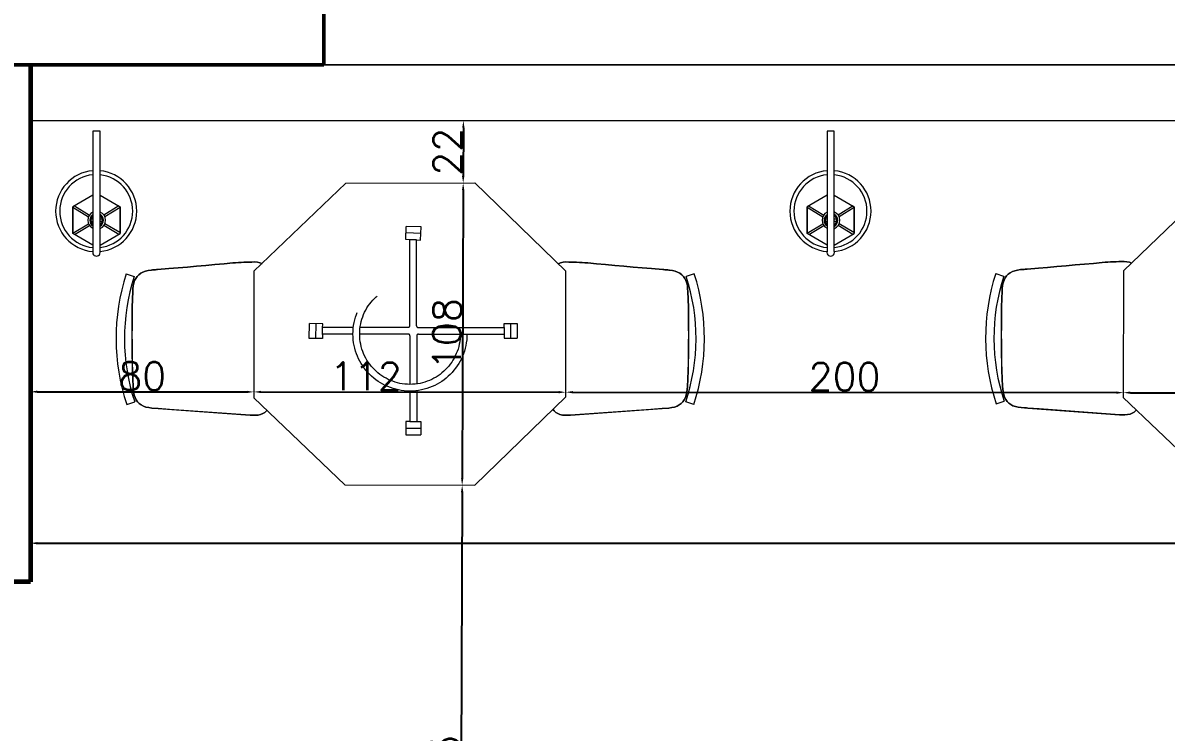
# Model space of a CAD drawing. Extents: x 3270 to 6851, y -140 to 2884.
# Drawn here: x 4570.7 to 4979.9, y 1259 to 1512.7 of the extents above; entities that cross this region are included whole.
import ezdxf

# ---------------------------------------------------------------- set-up
doc = ezdxf.new("R2010")
doc.units = 0
doc.header["$LTSCALE"] = 20
doc.linetypes.add('ACAD_ISO03W100', pattern=[30, 12, -18])
doc.layers.get('0').update_dxf_attribs({"linetype": 'CONTINUOUS', "lineweight": 15})
doc.layers.get('DEFPOINTS').update_dxf_attribs({"linetype": 'CONTINUOUS'})
for name, color, linetype, lineweight in [('DUVAR', 7, 'CONTINUOUS', 60), ('KOLON', 7, 'CONTINUOUS', 50), ('Ö-MOBİLYA', 31, 'CONTINUOUS', 18), ('ölçü', 102, 'CONTINUOUS', 15)]:
    doc.layers.add(name, color=color, linetype=linetype, lineweight=lineweight)
doc.layers.add('M-LAMBA', color=7, linetype='CONTINUOUS', lineweight=18, true_color=0x50ba12)
doc.styles.get("Standard").update_dxf_attribs({"font": 'txttw.shx'})
doc.dimstyles.new('YAZI', dxfattribs={"dimtxt": 10, "dimasz": 2.5, "dimexe": 1.25, "dimexo": 0.625, "dimtad": 1, "dimdec": 0, "dimtxsty": 'Standard', "dimcen": 2.5, "dimse1": 1, "dimse2": 1, "dimclrd": 256, "dimclrt": 256, "dimadec": 0, "dimazin": 0, "dimtfac": 1, "dimtdec": 0, "dimtmove": 0, "dimatfit": 3, "dimfxl": 1, "dimarcsym": 0})

# ---------------------------------------------------------------- blocks, each defined once
blk = doc.blocks.new('*D106')
at = {"layer": 'DEFPOINTS', "color": 0, "transparency": 16777216}
for p in [(4573.38, 1380.78), (4653.37, 1380.71), (4653.37, 1380.71)]:
    blk.add_point(p, dxfattribs=at)
at = {"layer": 'ölçü', "lineweight": -2, "transparency": 16777216}
blk.add_line((4575.88, 1380.77), (4650.87, 1380.71), dxfattribs=at)
at = {"layer": 'ölçü', "transparency": 16777216}
for points in [[(4575.88, 1381.19), (4575.88, 1380.36), (4573.38, 1380.78)], [(4650.87, 1381.13), (4650.87, 1380.29), (4653.37, 1380.71)]]:
    blk.add_solid(points, dxfattribs=at)
at = {"layer": 'ölçü', "transparency": 16777216, "insert": (4613.38, 1386.37), "char_height": 10, "attachment_point": 5, "rotation": 359.9518}
blk.add_mtext('80', dxfattribs=at)
blk = doc.blocks.new('*D107')
at = {"layer": 'DEFPOINTS', "color": 0, "transparency": 16777216}
for p in [(4653.37, 1380.71), (4764.95, 1380.71), (4764.95, 1380.61)]:
    blk.add_point(p, dxfattribs=at)
at = {"layer": 'ölçü', "lineweight": -2, "transparency": 16777216}
blk.add_line((4655.87, 1380.71), (4762.45, 1380.62), dxfattribs=at)
at = {"layer": 'ölçü', "transparency": 16777216}
for points in [[(4655.87, 1381.12), (4655.87, 1380.29), (4653.37, 1380.71)], [(4762.45, 1381.03), (4762.45, 1380.2), (4764.95, 1380.61)]]:
    blk.add_solid(points, dxfattribs=at)
at = {"layer": 'ölçü', "transparency": 16777216, "insert": (4693.45, 1386.3), "char_height": 10, "attachment_point": 5, "rotation": 359.9518}
blk.add_mtext('112', dxfattribs=at)
blk = doc.blocks.new('*D108')
at = {"layer": 'DEFPOINTS', "color": 0, "transparency": 16777216}
for p in [(4764.95, 1380.71), (4964.55, 1380.45), (4964.55, 1380.45)]:
    blk.add_point(p, dxfattribs=at)
at = {"layer": 'ölçü', "lineweight": -2, "transparency": 16777216}
blk.add_line((4767.45, 1380.61), (4962.05, 1380.45), dxfattribs=at)
at = {"layer": 'ölçü', "transparency": 16777216}
for points in [[(4767.45, 1381.03), (4767.45, 1380.2), (4764.95, 1380.61)], [(4962.05, 1380.87), (4962.05, 1380.03), (4964.55, 1380.45)]]:
    blk.add_solid(points, dxfattribs=at)
at = {"layer": 'ölçü', "transparency": 16777216, "insert": (4864.76, 1386.16), "char_height": 10, "attachment_point": 5, "rotation": 359.9518}
blk.add_mtext('200', dxfattribs=at)
blk = doc.blocks.new('*D109')
at = {"layer": 'DEFPOINTS', "color": 0, "transparency": 16777216}
for p in [(4964.55, 1380.45), (5076.14, 1380.71), (5076.14, 1380.35)]:
    blk.add_point(p, dxfattribs=at)
at = {"layer": 'ölçü', "lineweight": -2, "transparency": 16777216}
blk.add_line((4967.05, 1380.44), (5073.64, 1380.36), dxfattribs=at)
at = {"layer": 'ölçü', "transparency": 16777216}
for points in [[(4967.05, 1380.86), (4967.05, 1380.03), (4964.55, 1380.45)], [(5073.64, 1380.77), (5073.64, 1379.94), (5076.14, 1380.35)]]:
    blk.add_solid(points, dxfattribs=at)
at = {"layer": 'ölçü', "transparency": 16777216, "insert": (5020.35, 1386.03), "char_height": 10, "attachment_point": 5, "rotation": 359.9518}
blk.add_mtext('112', dxfattribs=at)
blk = doc.blocks.new('*D137')
at = {"layer": 'DEFPOINTS', "color": 0, "transparency": 16777216}
for p in [(4573.38, 1350.41), (6128.38, 1350.41), (6128.38, 1326.58)]:
    blk.add_point(p, dxfattribs=at)
at = {"layer": 'ölçü', "lineweight": -2, "transparency": 16777216}
blk.add_line((4575.88, 1326.58), (6125.88, 1326.58), dxfattribs=at)
at = {"layer": 'ölçü', "transparency": 16777216}
for points in [[(4575.88, 1327), (4575.88, 1326.16), (4573.38, 1326.58)], [(6125.88, 1327), (6125.88, 1326.16), (6128.38, 1326.58)]]:
    blk.add_solid(points, dxfattribs=at)
at = {"layer": 'ölçü', "transparency": 16777216, "insert": (5350.88, 1332.2), "char_height": 10, "attachment_point": 5}
blk.add_mtext('1555', dxfattribs=at)
blk = doc.blocks.new('*D117')
at = {"layer": 'DEFPOINTS', "color": 0, "transparency": 16777216}
for p in [(4728.34, 1477.74), (4728.26, 1455.42), (4728.26, 1455.42)]:
    blk.add_point(p, dxfattribs=at)
at = {"layer": 'ölçü', "lineweight": -2, "transparency": 16777216}
blk.add_line((4728.33, 1475.24), (4728.27, 1457.92), dxfattribs=at)
at = {"layer": 'ölçü', "transparency": 16777216}
for points in [[(4727.91, 1475.25), (4728.74, 1475.24), (4728.34, 1477.74)], [(4727.85, 1457.92), (4728.69, 1457.92), (4728.26, 1455.42)]]:
    blk.add_solid(points, dxfattribs=at)
at = {"layer": 'ölçü', "transparency": 16777216, "insert": (4722.67, 1466.6), "char_height": 10, "attachment_point": 5, "rotation": 89.8076}
blk.add_mtext('22', dxfattribs=at)
blk = doc.blocks.new('*D138')
at = {"layer": 'DEFPOINTS', "color": 0, "transparency": 16777216}
for p in [(4728.26, 1455.42), (4727.9, 1347.32), (4732.46, 1347.3)]:
    blk.add_point(p, dxfattribs=at)
at = {"layer": 'ölçü', "lineweight": -2, "transparency": 16777216}
blk.add_line((4728.25, 1452.92), (4727.91, 1349.82), dxfattribs=at)
at = {"layer": 'ölçü', "transparency": 16777216}
for points in [[(4727.84, 1452.92), (4728.67, 1452.92), (4728.26, 1455.42)], [(4727.49, 1349.82), (4728.32, 1349.81), (4727.9, 1347.32)]]:
    blk.add_solid(points, dxfattribs=at)
at = {"layer": 'ölçü', "transparency": 16777216, "insert": (4722.46, 1401.39), "char_height": 10, "attachment_point": 5, "rotation": 89.8076}
blk.add_mtext('108', dxfattribs=at)
blk = doc.blocks.new('*D139')
at = {"layer": 'DEFPOINTS', "color": 0, "transparency": 16777216}
for p in [(4732.46, 1347.3), (4727.21, 1142.87), (4763.38, 1142.74)]:
    blk.add_point(p, dxfattribs=at)
at = {"layer": 'ölçü', "lineweight": -2, "transparency": 16777216}
blk.add_line((4727.89, 1344.82), (4727.22, 1145.37), dxfattribs=at)
at = {"layer": 'ölçü', "transparency": 16777216}
for points in [[(4727.47, 1344.82), (4728.31, 1344.81), (4727.9, 1347.32)], [(4726.8, 1145.37), (4727.64, 1145.36), (4727.21, 1142.87)]]:
    blk.add_solid(points, dxfattribs=at)
at = {"layer": 'ölçü', "transparency": 16777216, "insert": (4721.93, 1245.11), "char_height": 10, "attachment_point": 5, "rotation": 89.8076}
blk.add_mtext('205', dxfattribs=at)

msp = doc.modelspace()

# ---------------------------------------------------------------- linework, layer by layer
for p, q in [((4573.38, 1497.74), (6148.38, 1497.74)), ((4573.38, 1497.74), (6148.38, 1497.74)), ((6148.38, 1497.74), (4573.38, 1497.74)), ((4678.38, 1497.74), (6032.42, 1497.74)), ((6128.38, 1477.74), (4573.38, 1477.74))]:
    msp.add_line(p, q)
at = {"layer": 'DUVAR', "ltscale": 25}
for p, q in [((4573.38, 1497.74), (4573.38, 1312.74)), ((4573.38, 1312.74), (4553.38, 1312.74)), ((4573.38, 1312.74), (4553.38, 1312.74))]:
    msp.add_line(p, q, dxfattribs=at)
at = {"layer": 'KOLON'}
msp.add_lwpolyline([(4678.38, 1497.74), (4678.38, 1527.74), (4468.38, 1527.74), (4468.38, 1497.74), (4678.38, 1497.74)], dxfattribs=at)
at = {"layer": 'M-LAMBA'}
for p, q in [((4598.31, 1474), (4595.7, 1474)), ((4595.7, 1474), (4595.7, 1430.94)), ((4598.31, 1430.94), (4598.31, 1474)), ((4861.1, 1474), (4858.49, 1474)), ((4858.49, 1474), (4858.49, 1430.94)), ((4861.1, 1430.94), (4861.1, 1474)), ((4595.7, 1451.08), (4588.56, 1446.97)), ((4598.31, 1451.08), (4605.45, 1446.97)), ((4858.49, 1451.08), (4851.35, 1446.97)), ((4861.1, 1451.08), (4868.24, 1446.97)), ((4588.56, 1437.35), (4588.56, 1446.97)), ((4588.56, 1446.97), (4588.56, 1437.35)), ((4588.56, 1446.76), (4594.15, 1443.38)), ((4589.1, 1447.28), (4594.52, 1444)), ((4605, 1447.23), (4599.66, 1444)), ((4605.45, 1446.65), (4600.04, 1443.38)), ((4605.45, 1437.35), (4605.45, 1446.97)), ((4605.45, 1446.97), (4605.45, 1437.35)), ((4851.35, 1437.35), (4851.35, 1446.97)), ((4851.35, 1446.97), (4851.35, 1437.35)), ((4851.35, 1446.76), (4856.94, 1443.38)), ((4851.89, 1447.28), (4857.32, 1444)), ((4867.8, 1447.23), (4862.46, 1444)), ((4868.24, 1446.65), (4862.84, 1443.38)), ((4868.24, 1437.35), (4868.24, 1446.97)), ((4868.24, 1446.97), (4868.24, 1437.35)), ((4588.56, 1437.51), (4594.15, 1440.89)), ((4595.7, 1442.53), (4594.86, 1442.53)), ((4594.86, 1442.53), (4594.86, 1441.81)), ((4594.86, 1441.81), (4595.7, 1441.81)), ((4599.31, 1442.53), (4598.31, 1442.53)), ((4598.31, 1441.81), (4599.31, 1441.81)), ((4599.31, 1441.81), (4599.31, 1442.53)), ((4605.33, 1437.69), (4600.04, 1440.89)), ((4851.35, 1437.51), (4856.94, 1440.89)), ((4858.49, 1442.53), (4857.65, 1442.53)), ((4857.65, 1442.53), (4857.65, 1441.81)), ((4857.65, 1441.81), (4858.49, 1441.81)), ((4862.1, 1442.53), (4861.1, 1442.53)), ((4861.1, 1441.81), (4862.1, 1441.81)), ((4862.1, 1441.81), (4862.1, 1442.53)), ((4868.13, 1437.69), (4862.84, 1440.89)), ((4595.7, 1433.24), (4588.56, 1437.35)), ((4589.14, 1437.02), (4594.52, 1440.27)), ((4598.31, 1433.24), (4605.45, 1437.35)), ((4604.96, 1437.07), (4599.66, 1440.27)), ((4858.49, 1433.24), (4851.35, 1437.35)), ((4851.93, 1437.02), (4857.32, 1440.27)), ((4861.1, 1433.24), (4868.24, 1437.35)), ((4867.75, 1437.07), (4862.46, 1440.27))]:
    msp.add_line(p, q, dxfattribs=at)
for centre, radius, start, end in [((4596.92, 1445.39), 14.52, 94.8325, 265.1545), ((4596.92, 1445.39), 13.07, 95.3709, 264.6291), ((4596.92, 1445.39), 14.52, 275.4847, 84.5153), ((4596.92, 1445.39), 13.07, 276.0963, 83.9037), ((4859.72, 1445.39), 14.52, 94.8325, 265.1545), ((4859.72, 1445.39), 13.07, 95.3709, 264.6291), ((4859.72, 1445.39), 14.52, 275.4847, 84.5153), ((4859.72, 1445.39), 13.07, 276.0963, 83.9037), ((4597.09, 1442.14), 3.18, 116.0477, 243.9523), ((4597.09, 1442.14), 3.18, 292.5104, 67.4896), ((4859.89, 1442.14), 3.18, 116.0477, 243.9523), ((4859.89, 1442.14), 3.18, 292.5104, 67.4896), ((4597.09, 1442.14), 2.45, 124.6953, 235.3047), ((4597.09, 1442.14), 2.07, 132.348, 227.652), ((4597.09, 1442.14), 2.45, 299.7539, 60.2461), ((4597.09, 1442.14), 2.07, 305.9667, 54.0333), ((4859.89, 1442.14), 2.45, 124.6953, 235.3047), ((4859.89, 1442.14), 2.07, 132.348, 227.652), ((4859.89, 1442.14), 2.45, 299.7539, 60.2461), ((4859.89, 1442.14), 2.07, 305.9667, 54.0333), ((4597, 1430.64), 1.34, 166.9064, 13.0936), ((4859.8, 1430.64), 1.34, 166.9064, 13.0936)]:
    msp.add_arc(centre, radius, start, end, dxfattribs=at)
at = {"layer": 'Ö-MOBİLYA'}
for p, q in [((4653.38, 1423.9), (4686.23, 1455.39)), ((4686.23, 1455.39), (4732.41, 1455.54)), ((4732.41, 1455.54), (4764.95, 1423.89)), ((4964.57, 1424.06), (4997.41, 1455.54)), ((4707.73, 1435.19), (4707.88, 1439.94)), ((4713.1, 1437.4), (4707.8, 1437.57)), ((4713.17, 1439.77), (4707.88, 1439.94)), ((4709.76, 1439.89), (4709.77, 1439.9)), ((4711.25, 1439.84), (4711.25, 1439.85)), ((4711.57, 1439.82), (4711.57, 1439.83)), ((4712.08, 1439.82), (4712.08, 1439.83)), ((4713.02, 1435.03), (4713.17, 1439.77)), ((4711.57, 1435.08), (4709.17, 1435.16)), ((4964.57, 1424.06), (4964.53, 1378.77)), ((4607.66, 1422.92, 105.84), (4610.52, 1422, 105.84)), ((4653.38, 1423.9), (4653.34, 1378.61)), ((4764.95, 1378.97), (4764.95, 1423.89)), ((4810.98, 1422.92, 105.84), (4808.12, 1422, 105.84)), ((4918.85, 1423.08, 105.84), (4921.7, 1422.15, 105.84)), ((4742.88, 1405.21), (4747.62, 1405.21)), ((4742.89, 1403.76), (4742.89, 1401.36)), ((4745.25, 1405.21), (4745.25, 1399.92)), ((4747.62, 1405.21), (4747.62, 1399.92)), ((4747.62, 1403.76), (4747.64, 1403.76)), ((4747.62, 1403.76), (4747.64, 1403.76)), ((4742.88, 1399.92), (4747.62, 1399.92)), ((4747.62, 1401.36), (4747.64, 1401.36)), ((4747.62, 1401.36), (4747.64, 1401.36)), ((4732.46, 1347.3), (4764.95, 1378.97)), ((4607.84, 1376.26, 105.84), (4610.69, 1377.21, 105.84)), ((4653.34, 1378.61), (4685.94, 1347.42)), ((4810.8, 1376.26, 105.84), (4807.95, 1377.21, 105.84)), ((4919.03, 1376.42, 105.84), (4921.88, 1377.36, 105.84)), ((4964.53, 1378.77), (4997.13, 1347.57)), ((4707.77, 1370.1), (4707.77, 1365.36)), ((4707.77, 1367.73), (4713.06, 1367.73)), ((4709.22, 1370.09), (4711.62, 1370.09)), ((4713.06, 1370.1), (4713.06, 1365.36)), ((4707.77, 1365.36), (4713.06, 1365.36)), ((4709.22, 1365.36), (4709.22, 1365.34)), ((4711.62, 1365.36), (4711.62, 1365.34)), ((4685.94, 1347.42), (4732.46, 1347.3))]:
    msp.add_line(p, q, dxfattribs=at)
at = {"layer": 'Ö-MOBİLYA', "linetype": 'ACAD_ISO03W100', "ltscale": 0.3}
for p, q in [((4709.17, 1404.41), (4709.17, 1435.16)), ((4711.57, 1404.36), (4711.57, 1435.08)), ((4673.13, 1399.88), (4673.26, 1405.17)), ((4673.22, 1403.72), (4673.21, 1403.72)), ((4678, 1405.06), (4673.26, 1405.17)), ((4675.51, 1399.82), (4675.63, 1405.12)), ((4677.9, 1401.21), (4677.96, 1403.61)), ((4688.96, 1403.81), (4677.96, 1403.81)), ((4708.57, 1403.81), (4691.38, 1403.81)), ((4712.17, 1403.76), (4742.89, 1403.76)), ((4677.88, 1399.77), (4673.13, 1399.88)), ((4673.17, 1401.41), (4673.15, 1401.41)), ((4673.19, 1402.24), (4673.18, 1402.24)), ((4688.82, 1401.41), (4677.9, 1401.41)), ((4708.62, 1401.41), (4691.22, 1401.41)), ((4709.22, 1400.81), (4709.22, 1383.41)), ((4711.62, 1400.76), (4711.62, 1383.57)), ((4712.22, 1401.36), (4742.89, 1401.36)), ((4709.22, 1381.01), (4709.22, 1370.09)), ((4711.62, 1381.15), (4711.62, 1370.09))]:
    msp.add_line(p, q, dxfattribs=at)
at = {"layer": 'Ö-MOBİLYA'}
for points in [[(4709.17, 1435.16), (4707.73, 1435.19)], [(4711.57, 1435.08), (4713.02, 1435.03)], [(4742.89, 1403.76), (4742.88, 1405.21)], [(4742.89, 1401.36), (4742.88, 1399.92)], [(4709.22, 1370.09), (4707.77, 1370.1)], [(4711.62, 1370.09), (4713.06, 1370.1)]]:
    msp.add_lwpolyline(points, dxfattribs=at)
at = {"layer": 'Ö-MOBİLYA', "linetype": 'ACAD_ISO03W100', "ltscale": 0.3}
for points in [[(4677.96, 1403.61), (4678, 1405.06)], [(4677.9, 1401.21), (4677.88, 1399.77)]]:
    msp.add_lwpolyline(points, dxfattribs=at)
for radius in [20.4, 18]:
    msp.add_circle((4709.22, 1401.41), radius, dxfattribs=at)
at = {"layer": 'Ö-MOBİLYA'}
for centre, radius, start, end in [((4678.96, 1399.86, 105.84), 74.93, 162.0777, 198.361), ((4678.96, 1399.86, 105.84), 71.93, 162.0777, 198.361), ((4739.68, 1399.86, 105.84), 71.93, 341.639, 17.9223), ((4739.68, 1399.86, 105.84), 74.93, 341.639, 17.9223), ((4990.15, 1400.02, 105.84), 74.93, 162.0777, 198.361), ((4990.15, 1400.02, 105.84), 71.93, 162.0777, 198.361)]:
    msp.add_arc(centre, radius, start, end, dxfattribs=at)
at = {"layer": 'Ö-MOBİLYA', "linetype": 'ACAD_ISO03W100', "ltscale": 0.3}
for centre, start, end in [((4708.57, 1404.41), 270, 0), ((4712.17, 1404.36), 180, 270), ((4708.62, 1400.81), 0, 90), ((4712.22, 1400.76), 90, 180)]:
    msp.add_arc(centre, 0.6, start, end, dxfattribs=at)
at = {"layer": 'Ö-MOBİLYA'}
for points in [[(4614.52, 1423.93, 76.21), (4615.5, 1424.17, 76.12), (4615.5, 1424.17, 75.66), (4614.52, 1423.93, 75.75)], [(4615.5, 1424.17, 76.12), (4616.58, 1424.3, 76.02), (4616.58, 1424.3, 75.56), (4615.5, 1424.17, 75.66)], [(4616.75, 1424.32, 75.55), (4616.58, 1424.3, 75.56), (4616.58, 1424.3, 76.02), (4616.75, 1424.32, 76.01)], [(4617.11, 1424.35, 75.52), (4616.75, 1424.32, 75.55), (4616.75, 1424.32, 76.01), (4617.11, 1424.35, 75.98)], [(4617.47, 1424.38, 75.5), (4617.11, 1424.35, 75.52), (4617.11, 1424.35, 75.98), (4617.47, 1424.38, 75.96)], [(4617.83, 1424.4, 75.49), (4617.47, 1424.38, 75.5), (4617.47, 1424.38, 75.96), (4617.83, 1424.4, 75.95)], [(4618.18, 1424.43, 75.48), (4617.83, 1424.4, 75.49), (4617.83, 1424.4, 75.95), (4618.18, 1424.43, 75.94)], [(4618.54, 1424.47, 75.49), (4618.18, 1424.43, 75.48), (4618.18, 1424.43, 75.94), (4618.54, 1424.47, 75.95)], [(4618.9, 1424.5, 75.5), (4618.54, 1424.47, 75.49), (4618.54, 1424.47, 75.95), (4618.9, 1424.5, 75.96)], [(4618.9, 1424.5, 75.96), (4622.97, 1424.84, 76.07), (4622.97, 1424.84, 75.61), (4618.9, 1424.5, 75.5)], [(4622.97, 1424.84, 76.07), (4626.27, 1425.12, 76.17), (4626.27, 1425.12, 75.71), (4622.97, 1424.84, 75.61)], [(4626.27, 1425.12, 76.17), (4629.55, 1425.4, 76.31), (4629.55, 1425.4, 75.85), (4626.27, 1425.12, 75.71)], [(4629.55, 1425.4, 76.31), (4632.84, 1425.68, 76.48), (4632.84, 1425.68, 76.02), (4629.55, 1425.4, 75.85)], [(4632.84, 1425.68, 76.48), (4636.12, 1425.97, 76.69), (4636.12, 1425.97, 76.23), (4632.84, 1425.68, 76.02)], [(4636.12, 1425.97, 76.69), (4639.4, 1426.26, 76.93), (4639.4, 1426.26, 76.46), (4636.12, 1425.97, 76.23)], [(4639.4, 1426.26, 76.93), (4642.68, 1426.56, 77.2), (4642.68, 1426.56, 76.73), (4639.4, 1426.26, 76.46)], [(4642.68, 1426.56, 77.2), (4645.82, 1426.84, 77.47), (4645.82, 1426.84, 77.01), (4642.68, 1426.56, 76.73)], [(4645.82, 1426.84, 77.47), (4646.8, 1426.92, 77.52), (4646.8, 1426.92, 77.06), (4645.82, 1426.84, 77.01)], [(4646.8, 1426.92, 77.52), (4647.79, 1426.99, 77.56), (4647.79, 1426.99, 77.09), (4646.8, 1426.92, 77.06)], [(4647.79, 1426.99, 77.56), (4648.77, 1427.05, 77.58), (4648.77, 1427.05, 77.12), (4647.79, 1426.99, 77.09)], [(4648.77, 1427.05, 77.58), (4649.76, 1427.1, 77.59), (4649.76, 1427.1, 77.13), (4648.77, 1427.05, 77.12)], [(4649.76, 1427.1, 77.59), (4650.75, 1427.14, 77.59), (4650.75, 1427.14, 77.13), (4649.76, 1427.1, 77.13)], [(4650.75, 1427.14, 77.59), (4651.74, 1427.16, 77.58), (4651.74, 1427.16, 77.12), (4650.75, 1427.14, 77.13)], [(4651.74, 1427.16, 77.58), (4652.57, 1427.18, 77.56), (4652.57, 1427.18, 77.1), (4651.74, 1427.16, 77.12)], [(4653.65, 1427.22, 77), (4652.57, 1427.18, 77.1), (4652.57, 1427.18, 77.56), (4653.65, 1427.22, 77.47)], [(4654.63, 1427.14, 76.91), (4653.65, 1427.22, 77), (4653.65, 1427.22, 77.47), (4654.63, 1427.14, 77.37)], [(4655.52, 1426.95, 76.83), (4654.63, 1427.14, 76.91), (4654.63, 1427.14, 77.37), (4655.52, 1426.95, 77.29)], [(4656.27, 1426.67, 76.75), (4655.52, 1426.95, 76.83), (4655.52, 1426.95, 77.29), (4656.27, 1426.67, 77.21)], [(4762.23, 1426.54), (4763.12, 1426.95, 77.29), (4763.12, 1426.95, 76.83), (4762.23, 1426.54)], [(4763.12, 1426.95, 77.29), (4764.01, 1427.14, 77.37), (4764.01, 1427.14, 76.91), (4763.12, 1426.95, 76.83)], [(4764.01, 1427.14, 77.37), (4764.99, 1427.22, 77.47), (4764.99, 1427.22, 77), (4764.01, 1427.14, 76.91)], [(4764.99, 1427.22, 77.47), (4766.08, 1427.18, 77.56), (4766.08, 1427.18, 77.1), (4764.99, 1427.22, 77)], [(4766.91, 1427.16, 77.12), (4766.08, 1427.18, 77.1), (4766.08, 1427.18, 77.56), (4766.91, 1427.16, 77.58)], [(4767.9, 1427.14, 77.13), (4766.91, 1427.16, 77.12), (4766.91, 1427.16, 77.58), (4767.9, 1427.14, 77.59)], [(4768.88, 1427.1, 77.13), (4767.9, 1427.14, 77.13), (4767.9, 1427.14, 77.59), (4768.88, 1427.1, 77.59)], [(4769.87, 1427.05, 77.12), (4768.88, 1427.1, 77.13), (4768.88, 1427.1, 77.59), (4769.87, 1427.05, 77.58)], [(4770.86, 1426.99, 77.09), (4769.87, 1427.05, 77.12), (4769.87, 1427.05, 77.58), (4770.86, 1426.99, 77.56)], [(4771.84, 1426.92, 77.06), (4770.86, 1426.99, 77.09), (4770.86, 1426.99, 77.56), (4771.84, 1426.92, 77.52)], [(4772.83, 1426.84, 77.01), (4771.84, 1426.92, 77.06), (4771.84, 1426.92, 77.52), (4772.83, 1426.84, 77.47)], [(4775.96, 1426.56, 76.73), (4772.83, 1426.84, 77.01), (4772.83, 1426.84, 77.47), (4775.96, 1426.56, 77.2)], [(4779.24, 1426.26, 76.46), (4775.96, 1426.56, 76.73), (4775.96, 1426.56, 77.2), (4779.24, 1426.26, 76.93)], [(4782.52, 1425.97, 76.23), (4779.24, 1426.26, 76.46), (4779.24, 1426.26, 76.93), (4782.52, 1425.97, 76.69)], [(4785.8, 1425.68, 76.02), (4782.52, 1425.97, 76.23), (4782.52, 1425.97, 76.69), (4785.8, 1425.68, 76.48)], [(4789.09, 1425.4, 75.85), (4785.8, 1425.68, 76.02), (4785.8, 1425.68, 76.48), (4789.09, 1425.4, 76.31)], [(4792.38, 1425.12, 75.71), (4789.09, 1425.4, 75.85), (4789.09, 1425.4, 76.31), (4792.38, 1425.12, 76.17)], [(4795.67, 1424.84, 75.61), (4792.38, 1425.12, 75.71), (4792.38, 1425.12, 76.17), (4795.67, 1424.84, 76.07)], [(4799.74, 1424.5, 75.5), (4795.67, 1424.84, 75.61), (4795.67, 1424.84, 76.07), (4799.74, 1424.5, 75.96)], [(4799.74, 1424.5, 75.96), (4800.1, 1424.47, 75.95), (4800.1, 1424.47, 75.49), (4799.74, 1424.5, 75.5)], [(4800.1, 1424.47, 75.95), (4800.46, 1424.43, 75.94), (4800.46, 1424.43, 75.48), (4800.1, 1424.47, 75.49)], [(4800.46, 1424.43, 75.94), (4800.82, 1424.4, 75.95), (4800.82, 1424.4, 75.49), (4800.46, 1424.43, 75.48)], [(4800.82, 1424.4, 75.95), (4801.17, 1424.38, 75.96), (4801.17, 1424.38, 75.5), (4800.82, 1424.4, 75.49)], [(4801.17, 1424.38, 75.96), (4801.53, 1424.35, 75.98), (4801.53, 1424.35, 75.52), (4801.17, 1424.38, 75.5)], [(4801.53, 1424.35, 75.98), (4801.89, 1424.32, 76.01), (4801.89, 1424.32, 75.55), (4801.53, 1424.35, 75.52)], [(4801.89, 1424.32, 76.01), (4802.06, 1424.3, 76.02), (4802.06, 1424.3, 75.56), (4801.89, 1424.32, 75.55)], [(4803.14, 1424.17, 75.66), (4802.06, 1424.3, 75.56), (4802.06, 1424.3, 76.02), (4803.14, 1424.17, 76.12)], [(4804.13, 1423.93, 75.75), (4803.14, 1424.17, 75.66), (4803.14, 1424.17, 76.12), (4804.13, 1423.93, 76.21)], [(4924.82, 1423.76, 76.29), (4925.7, 1424.09, 76.21), (4925.7, 1424.09, 75.75), (4924.82, 1423.76, 75.82)], [(4925.7, 1424.09, 76.21), (4926.69, 1424.32, 76.12), (4926.69, 1424.32, 75.66), (4925.7, 1424.09, 75.75)], [(4926.69, 1424.32, 76.12), (4927.77, 1424.46, 76.02), (4927.77, 1424.46, 75.56), (4926.69, 1424.32, 75.66)], [(4927.94, 1424.47, 75.55), (4927.77, 1424.46, 75.56), (4927.77, 1424.46, 76.02), (4927.94, 1424.47, 76.01)], [(4928.3, 1424.5, 75.52), (4927.94, 1424.47, 75.55), (4927.94, 1424.47, 76.01), (4928.3, 1424.5, 75.98)], [(4928.65, 1424.53, 75.5), (4928.3, 1424.5, 75.52), (4928.3, 1424.5, 75.98), (4928.65, 1424.53, 75.96)], [(4929.01, 1424.56, 75.49), (4928.65, 1424.53, 75.5), (4928.65, 1424.53, 75.96), (4929.01, 1424.56, 75.95)], [(4929.37, 1424.59, 75.48), (4929.01, 1424.56, 75.49), (4929.01, 1424.56, 75.95), (4929.37, 1424.59, 75.94)], [(4929.73, 1424.62, 75.49), (4929.37, 1424.59, 75.48), (4929.37, 1424.59, 75.94), (4929.73, 1424.62, 75.95)], [(4930.09, 1424.65, 75.5), (4929.73, 1424.62, 75.49), (4929.73, 1424.62, 75.95), (4930.09, 1424.65, 75.96)], [(4930.09, 1424.65, 75.96), (4934.16, 1424.99, 76.07), (4934.16, 1424.99, 75.61), (4930.09, 1424.65, 75.5)], [(4934.16, 1424.99, 76.07), (4937.45, 1425.27, 76.17), (4937.45, 1425.27, 75.71), (4934.16, 1424.99, 75.61)], [(4937.45, 1425.27, 76.17), (4940.74, 1425.56, 76.31), (4940.74, 1425.56, 75.85), (4937.45, 1425.27, 75.71)], [(4940.74, 1425.56, 76.31), (4944.03, 1425.84, 76.48), (4944.03, 1425.84, 76.02), (4940.74, 1425.56, 75.85)], [(4944.03, 1425.84, 76.48), (4947.31, 1426.13, 76.69), (4947.31, 1426.13, 76.23), (4944.03, 1425.84, 76.02)], [(4947.31, 1426.13, 76.69), (4950.59, 1426.42, 76.93), (4950.59, 1426.42, 76.46), (4947.31, 1426.13, 76.23)], [(4950.59, 1426.42, 76.93), (4953.87, 1426.71, 77.2), (4953.87, 1426.71, 76.73), (4950.59, 1426.42, 76.46)], [(4953.87, 1426.71, 77.2), (4957, 1427, 77.47), (4957, 1427, 77.01), (4953.87, 1426.71, 76.73)], [(4957, 1427, 77.47), (4957.99, 1427.08, 77.52), (4957.99, 1427.08, 77.06), (4957, 1427, 77.01)], [(4957.99, 1427.08, 77.52), (4958.97, 1427.15, 77.56), (4958.97, 1427.15, 77.09), (4957.99, 1427.08, 77.06)], [(4958.97, 1427.15, 77.56), (4959.96, 1427.21, 77.58), (4959.96, 1427.21, 77.12), (4958.97, 1427.15, 77.09)], [(4959.96, 1427.21, 77.58), (4960.95, 1427.25, 77.59), (4960.95, 1427.25, 77.13), (4959.96, 1427.21, 77.12)], [(4960.95, 1427.25, 77.59), (4961.93, 1427.29, 77.59), (4961.93, 1427.29, 77.13), (4960.95, 1427.25, 77.13)], [(4961.93, 1427.29, 77.59), (4962.92, 1427.32, 77.58), (4962.92, 1427.32, 77.12), (4961.93, 1427.29, 77.13)], [(4962.92, 1427.32, 77.58), (4963.75, 1427.34, 77.56), (4963.75, 1427.34, 77.1), (4962.92, 1427.32, 77.12)], [(4964.84, 1427.37, 77), (4963.75, 1427.34, 77.1), (4963.75, 1427.34, 77.56), (4964.84, 1427.37, 77.47)], [(4965.82, 1427.29, 76.91), (4964.84, 1427.37, 77), (4964.84, 1427.37, 77.47), (4965.82, 1427.29, 77.37)], [(4966.71, 1427.11, 76.83), (4965.82, 1427.29, 76.91), (4965.82, 1427.29, 77.37), (4966.71, 1427.11, 77.29)], [(4967.45, 1426.82, 76.75), (4966.71, 1427.11, 76.83), (4966.71, 1427.11, 77.29), (4967.45, 1426.82, 77.21)], [(4610.36, 1419.63, 76.48), (4610.66, 1420.53, 76.48), (4610.66, 1420.53, 76.02), (4610.36, 1419.63, 76.02)], [(4610.66, 1420.53, 76.48), (4611.06, 1421.33, 76.46), (4611.06, 1421.33, 76), (4610.66, 1420.53, 76.02)], [(4611.06, 1421.33, 76.46), (4611.55, 1422.04, 76.44), (4611.55, 1422.04, 75.98), (4611.06, 1421.33, 76)], [(4611.55, 1422.04, 76.44), (4612.15, 1422.66, 76.4), (4612.15, 1422.66, 75.94), (4611.55, 1422.04, 75.98)], [(4612.15, 1422.66, 76.4), (4612.84, 1423.18, 76.35), (4612.84, 1423.18, 75.89), (4612.15, 1422.66, 75.94)], [(4612.84, 1423.18, 76.35), (4613.63, 1423.6, 76.29), (4613.63, 1423.6, 75.82), (4612.84, 1423.18, 75.89)], [(4613.63, 1423.6, 76.29), (4614.52, 1423.93, 76.21), (4614.52, 1423.93, 75.75), (4613.63, 1423.6, 75.82)], [(4805.01, 1423.6, 75.82), (4804.13, 1423.93, 75.75), (4804.13, 1423.93, 76.21), (4805.01, 1423.6, 76.29)], [(4805.8, 1423.18, 75.89), (4805.01, 1423.6, 75.82), (4805.01, 1423.6, 76.29), (4805.8, 1423.18, 76.35)], [(4806.49, 1422.66, 75.94), (4805.8, 1423.18, 75.89), (4805.8, 1423.18, 76.35), (4806.49, 1422.66, 76.4)], [(4807.09, 1422.04, 75.98), (4806.49, 1422.66, 75.94), (4806.49, 1422.66, 76.4), (4807.09, 1422.04, 76.44)], [(4807.58, 1421.33, 76), (4807.09, 1422.04, 75.98), (4807.09, 1422.04, 76.44), (4807.58, 1421.33, 76.46)], [(4807.98, 1420.53, 76.02), (4807.58, 1421.33, 76), (4807.58, 1421.33, 76.46), (4807.98, 1420.53, 76.48)], [(4808.29, 1419.63, 76.02), (4807.98, 1420.53, 76.02), (4807.98, 1420.53, 76.48), (4808.29, 1419.63, 76.48)], [(4921.54, 1419.78, 76.48), (4921.85, 1420.68, 76.48), (4921.85, 1420.68, 76.02), (4921.54, 1419.78, 76.02)], [(4921.85, 1420.68, 76.48), (4922.24, 1421.49, 76.46), (4922.24, 1421.49, 76), (4921.85, 1420.68, 76.02)], [(4922.24, 1421.49, 76.46), (4922.74, 1422.2, 76.44), (4922.74, 1422.2, 75.98), (4922.24, 1421.49, 76)], [(4922.74, 1422.2, 76.44), (4923.34, 1422.81, 76.4), (4923.34, 1422.81, 75.94), (4922.74, 1422.2, 75.98)], [(4923.34, 1422.81, 76.4), (4924.03, 1423.33, 76.35), (4924.03, 1423.33, 75.89), (4923.34, 1422.81, 75.94)], [(4924.03, 1423.33, 76.35), (4924.82, 1423.76, 76.29), (4924.82, 1423.76, 75.82), (4924.03, 1423.33, 75.89)], [(4609.76, 1410.98, 76.35), (4610, 1416.67, 76.44), (4610, 1416.67, 75.98), (4609.76, 1410.98, 75.89)], [(4610, 1416.67, 76.44), (4610.04, 1417.54, 76.46), (4610.04, 1417.54, 76), (4610, 1416.67, 75.98)], [(4610.04, 1417.54, 76.46), (4610.15, 1418.63, 76.48), (4610.15, 1418.63, 76.01), (4610.04, 1417.54, 76)], [(4610.15, 1418.63, 76.48), (4610.36, 1419.63, 76.48), (4610.36, 1419.63, 76.02), (4610.15, 1418.63, 76.01)], [(4808.49, 1418.63, 76.01), (4808.29, 1419.63, 76.02), (4808.29, 1419.63, 76.48), (4808.49, 1418.63, 76.48)], [(4808.6, 1417.54, 76), (4808.49, 1418.63, 76.01), (4808.49, 1418.63, 76.48), (4808.6, 1417.54, 76.46)], [(4808.64, 1416.67, 75.98), (4808.6, 1417.54, 76), (4808.6, 1417.54, 76.46), (4808.64, 1416.67, 76.44)], [(4808.88, 1410.98, 75.89), (4808.64, 1416.67, 75.98), (4808.64, 1416.67, 76.44), (4808.88, 1410.98, 76.35)], [(4920.95, 1411.14, 76.35), (4921.19, 1416.83, 76.44), (4921.19, 1416.83, 75.98), (4920.95, 1411.14, 75.89)], [(4921.19, 1416.83, 76.44), (4921.23, 1417.7, 76.46), (4921.23, 1417.7, 76), (4921.19, 1416.83, 75.98)], [(4921.23, 1417.7, 76.46), (4921.34, 1418.79, 76.48), (4921.34, 1418.79, 76.01), (4921.23, 1417.7, 76)], [(4921.34, 1418.79, 76.48), (4921.54, 1419.78, 76.48), (4921.54, 1419.78, 76.02), (4921.34, 1418.79, 76.01)], [(4609.86, 1388.22, 76.35), (4609.76, 1410.98, 76.35), (4609.68, 1393.91, 75.83), (4609.86, 1388.22, 75.89)], [(4808.78, 1388.22, 75.89), (4808.97, 1393.91, 75.83), (4808.88, 1410.98, 76.35), (4808.78, 1388.22, 76.35)], [(4921.05, 1388.37, 76.35), (4920.95, 1411.14, 76.35), (4920.86, 1394.06, 75.83), (4921.05, 1388.37, 75.89)], [(4610.15, 1382.53, 76.44), (4609.86, 1388.22, 76.35), (4609.86, 1388.22, 75.89), (4610.15, 1382.53, 75.98)], [(4808.5, 1382.53, 75.98), (4808.78, 1388.22, 75.89), (4808.78, 1388.22, 76.35), (4808.5, 1382.53, 76.44)], [(4921.33, 1382.68, 76.44), (4921.05, 1388.37, 76.35), (4921.05, 1388.37, 75.89), (4921.33, 1382.68, 75.98)], [(4610.2, 1381.66, 76.46), (4610.15, 1382.53, 76.44), (4610.15, 1382.53, 75.98), (4610.2, 1381.66, 76)], [(4610.32, 1380.57, 76.48), (4610.2, 1381.66, 76.46), (4610.2, 1381.66, 76), (4610.32, 1380.57, 76.01)], [(4610.53, 1379.57, 76.48), (4610.32, 1380.57, 76.48), (4610.32, 1380.57, 76.01), (4610.53, 1379.57, 76.02)], [(4610.84, 1378.67, 76.48), (4610.53, 1379.57, 76.48), (4610.53, 1379.57, 76.02), (4610.84, 1378.67, 76.02)], [(4807.8, 1378.67, 76.02), (4808.11, 1379.57, 76.02), (4808.11, 1379.57, 76.48), (4807.8, 1378.67, 76.48)], [(4808.11, 1379.57, 76.02), (4808.33, 1380.57, 76.01), (4808.33, 1380.57, 76.48), (4808.11, 1379.57, 76.48)], [(4808.33, 1380.57, 76.01), (4808.44, 1381.66, 76), (4808.44, 1381.66, 76.46), (4808.33, 1380.57, 76.48)], [(4808.44, 1381.66, 76), (4808.5, 1382.53, 75.98), (4808.5, 1382.53, 76.44), (4808.44, 1381.66, 76.46)], [(4921.39, 1381.81, 76.46), (4921.33, 1382.68, 76.44), (4921.33, 1382.68, 75.98), (4921.39, 1381.81, 76)], [(4921.5, 1380.72, 76.48), (4921.39, 1381.81, 76.46), (4921.39, 1381.81, 76), (4921.5, 1380.72, 76.01)], [(4921.72, 1379.73, 76.48), (4921.5, 1380.72, 76.48), (4921.5, 1380.72, 76.01), (4921.72, 1379.73, 76.02)], [(4922.03, 1378.83, 76.48), (4921.72, 1379.73, 76.48), (4921.72, 1379.73, 76.02), (4922.03, 1378.83, 76.02)], [(4611.24, 1377.87, 76.46), (4610.84, 1378.67, 76.48), (4610.84, 1378.67, 76.02), (4611.24, 1377.87, 76)], [(4611.75, 1377.17, 76.44), (4611.24, 1377.87, 76.46), (4611.24, 1377.87, 76), (4611.75, 1377.17, 75.98)], [(4612.35, 1376.56, 76.4), (4611.75, 1377.17, 76.44), (4611.75, 1377.17, 75.98), (4612.35, 1376.56, 75.94)], [(4613.04, 1376.04, 76.35), (4612.35, 1376.56, 76.4), (4612.35, 1376.56, 75.94), (4613.04, 1376.04, 75.89)], [(4613.84, 1375.63, 76.29), (4613.04, 1376.04, 76.35), (4613.04, 1376.04, 75.89), (4613.84, 1375.63, 75.82)], [(4614.72, 1375.31, 76.21), (4613.84, 1375.63, 76.29), (4613.84, 1375.63, 75.82), (4614.72, 1375.31, 75.75)], [(4615.71, 1375.08, 76.12), (4614.72, 1375.31, 76.21), (4614.72, 1375.31, 75.75), (4615.71, 1375.08, 75.66)], [(4616.79, 1374.95, 76.02), (4615.71, 1375.08, 76.12), (4615.71, 1375.08, 75.66), (4616.79, 1374.95, 75.56)], [(4619.11, 1374.78, 75.96), (4618.76, 1374.81, 75.95), (4616.79, 1374.95, 76.02), (4619.11, 1374.78, 75.5)], [(4799.53, 1374.78, 75.5), (4801.85, 1374.95, 76.02), (4799.89, 1374.81, 75.95), (4799.53, 1374.78, 75.96)], [(4801.85, 1374.95, 75.56), (4802.93, 1375.08, 75.66), (4802.93, 1375.08, 76.12), (4801.85, 1374.95, 76.02)], [(4802.93, 1375.08, 75.66), (4803.92, 1375.31, 75.75), (4803.92, 1375.31, 76.21), (4802.93, 1375.08, 76.12)], [(4803.92, 1375.31, 75.75), (4804.81, 1375.63, 75.82), (4804.81, 1375.63, 76.29), (4803.92, 1375.31, 76.21)], [(4804.81, 1375.63, 75.82), (4805.6, 1376.04, 75.89), (4805.6, 1376.04, 76.35), (4804.81, 1375.63, 76.29)], [(4805.6, 1376.04, 75.89), (4806.3, 1376.56, 75.94), (4806.3, 1376.56, 76.4), (4805.6, 1376.04, 76.35)], [(4806.3, 1376.56, 75.94), (4806.9, 1377.17, 75.98), (4806.9, 1377.17, 76.44), (4806.3, 1376.56, 76.4)], [(4806.9, 1377.17, 75.98), (4807.4, 1377.87, 76), (4807.4, 1377.87, 76.46), (4806.9, 1377.17, 76.44)], [(4807.4, 1377.87, 76), (4807.8, 1378.67, 76.02), (4807.8, 1378.67, 76.48), (4807.4, 1377.87, 76.46)], [(4922.43, 1378.03, 76.46), (4922.03, 1378.83, 76.48), (4922.03, 1378.83, 76.02), (4922.43, 1378.03, 76)], [(4922.93, 1377.32, 76.44), (4922.43, 1378.03, 76.46), (4922.43, 1378.03, 76), (4922.93, 1377.32, 75.98)], [(4923.53, 1376.71, 76.4), (4922.93, 1377.32, 76.44), (4922.93, 1377.32, 75.98), (4923.53, 1376.71, 75.94)], [(4924.23, 1376.2, 76.35), (4923.53, 1376.71, 76.4), (4923.53, 1376.71, 75.94), (4924.23, 1376.2, 75.89)], [(4925.02, 1375.78, 76.29), (4924.23, 1376.2, 76.35), (4924.23, 1376.2, 75.89), (4925.02, 1375.78, 75.82)], [(4925.91, 1375.46, 76.21), (4925.02, 1375.78, 76.29), (4925.02, 1375.78, 75.82), (4925.91, 1375.46, 75.75)], [(4926.9, 1375.24, 76.12), (4925.91, 1375.46, 76.21), (4925.91, 1375.46, 75.75), (4926.9, 1375.24, 75.66)], [(4927.98, 1375.11, 76.02), (4926.9, 1375.24, 76.12), (4926.9, 1375.24, 75.66), (4927.98, 1375.11, 75.56)], [(4930.3, 1374.93, 75.96), (4929.94, 1374.96, 75.95), (4927.98, 1375.11, 76.02), (4930.3, 1374.93, 75.5)], [(4934.38, 1374.63, 76.07), (4930.3, 1374.93, 75.96), (4930.3, 1374.93, 75.5), (4963.16, 1372.55, 77.58)], [(4623.19, 1374.47, 76.07), (4619.11, 1374.78, 75.96), (4619.11, 1374.78, 75.5), (4651.97, 1372.39, 77.58)], [(4651.97, 1372.39, 77.12), (4652.8, 1372.38, 77.1), (4652.8, 1372.38, 77.56), (4651.97, 1372.39, 77.58)], [(4653.89, 1372.36, 77.47), (4652.8, 1372.38, 77.56), (4652.8, 1372.38, 77.1), (4653.89, 1372.36, 77)], [(4654.87, 1372.44, 77.37), (4653.89, 1372.36, 77.47), (4653.89, 1372.36, 77), (4654.87, 1372.44, 76.91)], [(4655.75, 1372.64, 77.29), (4654.87, 1372.44, 77.37), (4654.87, 1372.44, 76.91), (4655.75, 1372.64, 76.83)], [(4656.54, 1372.95, 77.21), (4655.75, 1372.64, 77.29), (4655.75, 1372.64, 76.83), (4656.54, 1372.95, 76.75)], [(4657.23, 1373.37, 77.14), (4656.54, 1372.95, 77.21), (4656.54, 1372.95, 76.75), (4657.23, 1373.37, 76.68)], [(4657.82, 1373.89, 77.07), (4657.23, 1373.37, 77.14), (4657.23, 1373.37, 76.68), (4658.04, 1374.12)], [(4760.36, 1374.49, 76.55), (4760.82, 1373.89, 76.61), (4760.82, 1373.89, 77.07), (4760.36, 1374.49, 77.01)], [(4760.82, 1373.89, 76.61), (4761.41, 1373.37, 76.68), (4761.41, 1373.37, 77.14), (4760.82, 1373.89, 77.07)], [(4761.41, 1373.37, 76.68), (4762.1, 1372.95, 76.75), (4762.1, 1372.95, 77.21), (4761.41, 1373.37, 77.14)], [(4762.1, 1372.95, 76.75), (4762.89, 1372.64, 76.83), (4762.89, 1372.64, 77.29), (4762.1, 1372.95, 77.21)], [(4762.89, 1372.64, 76.83), (4763.77, 1372.44, 76.91), (4763.77, 1372.44, 77.37), (4762.89, 1372.64, 77.29)], [(4763.77, 1372.44, 76.91), (4764.76, 1372.36, 77), (4764.76, 1372.36, 77.47), (4763.77, 1372.44, 77.37)], [(4764.76, 1372.36, 77), (4765.84, 1372.38, 77.1), (4765.84, 1372.38, 77.56), (4764.76, 1372.36, 77.47)], [(4766.67, 1372.39, 77.58), (4765.84, 1372.38, 77.56), (4765.84, 1372.38, 77.1), (4766.67, 1372.39, 77.12)], [(4766.67, 1372.39, 77.58), (4799.53, 1374.78, 75.5), (4799.53, 1374.78, 75.96), (4795.45, 1374.47, 76.07)], [(4963.16, 1372.55, 77.12), (4963.99, 1372.54, 77.1), (4963.99, 1372.54, 77.56), (4963.16, 1372.55, 77.58)], [(4965.07, 1372.51, 77.47), (4963.99, 1372.54, 77.56), (4963.99, 1372.54, 77.1), (4965.07, 1372.51, 77)], [(4966.06, 1372.6, 77.37), (4965.07, 1372.51, 77.47), (4965.07, 1372.51, 77), (4966.06, 1372.6, 76.91)], [(4966.94, 1372.79, 77.29), (4966.06, 1372.6, 77.37), (4966.06, 1372.6, 76.91), (4966.94, 1372.79, 76.83)], [(4967.73, 1373.1, 77.21), (4966.94, 1372.79, 77.29), (4966.94, 1372.79, 76.83), (4967.73, 1373.1, 76.75)], [(4968.42, 1373.52, 77.14), (4967.73, 1373.1, 77.21), (4967.73, 1373.1, 76.75), (4968.42, 1373.52, 76.68)], [(4969.01, 1374.05, 77.07), (4968.42, 1373.52, 77.14), (4968.42, 1373.52, 76.68), (4969.23, 1374.28)]]:
    msp.add_3dface(points, dxfattribs=at)

# ---------------------------------------------------------------- dimensions: what is measured, and where the dimension line sits
at = {"layer": 'ölçü'}
for base, p1, p2, angle, picture, middle, dimtype in [((4728.26, 1455.42), (4728.34, 1477.74), (4728.26, 1455.42), 269.8076, '*D117', (4728.3, 1466.58), 161), ((4764.95, 1380.61), (4653.37, 1380.71), (4764.95, 1380.71), 179.9518, '*D107', (4693.44, 1380.67), 160)]:
    dim = msp.add_linear_dim(base=base, p1=p1, p2=p2, angle=angle, dimstyle='YAZI', dxfattribs=at)
    dim.commit()
    dim.dimension.update_dxf_attribs({"geometry": picture, "text_midpoint": middle, "dimtype": dimtype})
for base, p1, p2, angle, picture, middle in [((4727.9, 1347.32), (4728.26, 1455.42), (4732.46, 1347.3), 89.8076, '*D138', (4722.46, 1401.39)), ((4964.55, 1380.45), (4764.95, 1380.71), (4964.55, 1380.45), 179.9518, '*D108', (4864.76, 1386.16)), ((5076.14, 1380.35), (4964.55, 1380.45), (5076.14, 1380.71), 179.9518, '*D109', (5020.35, 1386.03))]:
    dim = msp.add_linear_dim(base=base, p1=p1, p2=p2, angle=angle, dimstyle='YAZI', dxfattribs=at)
    dim.commit()
    dim.dimension.update_dxf_attribs({"geometry": picture, "text_midpoint": middle})
for p1, p2, distance, picture, middle in [((4573.38, 1380.78), (4653.37, 1380.71), 0, '*D106', (4613.38, 1386.37)), ((4573.38, 1350.41), (6128.38, 1350.41), -23.83, '*D137', (5350.88, 1332.2))]:
    dim = msp.add_aligned_dim(p1=p1, p2=p2, distance=distance, dimstyle='YAZI', dxfattribs=at)
    dim.commit()
    dim.dimension.update_dxf_attribs({"geometry": picture, "text_midpoint": middle})
dim = msp.add_linear_dim(base=(4727.21, 1142.87), p1=(4732.46, 1347.3), p2=(4763.38, 1142.74), angle=89.8076, text='205', dimstyle='YAZI', dxfattribs=at)
dim.commit()
dim.dimension.update_dxf_attribs({"geometry": '*D139', "text_midpoint": (4721.93, 1245.11)})

doc.saveas('drawing.dxf')
